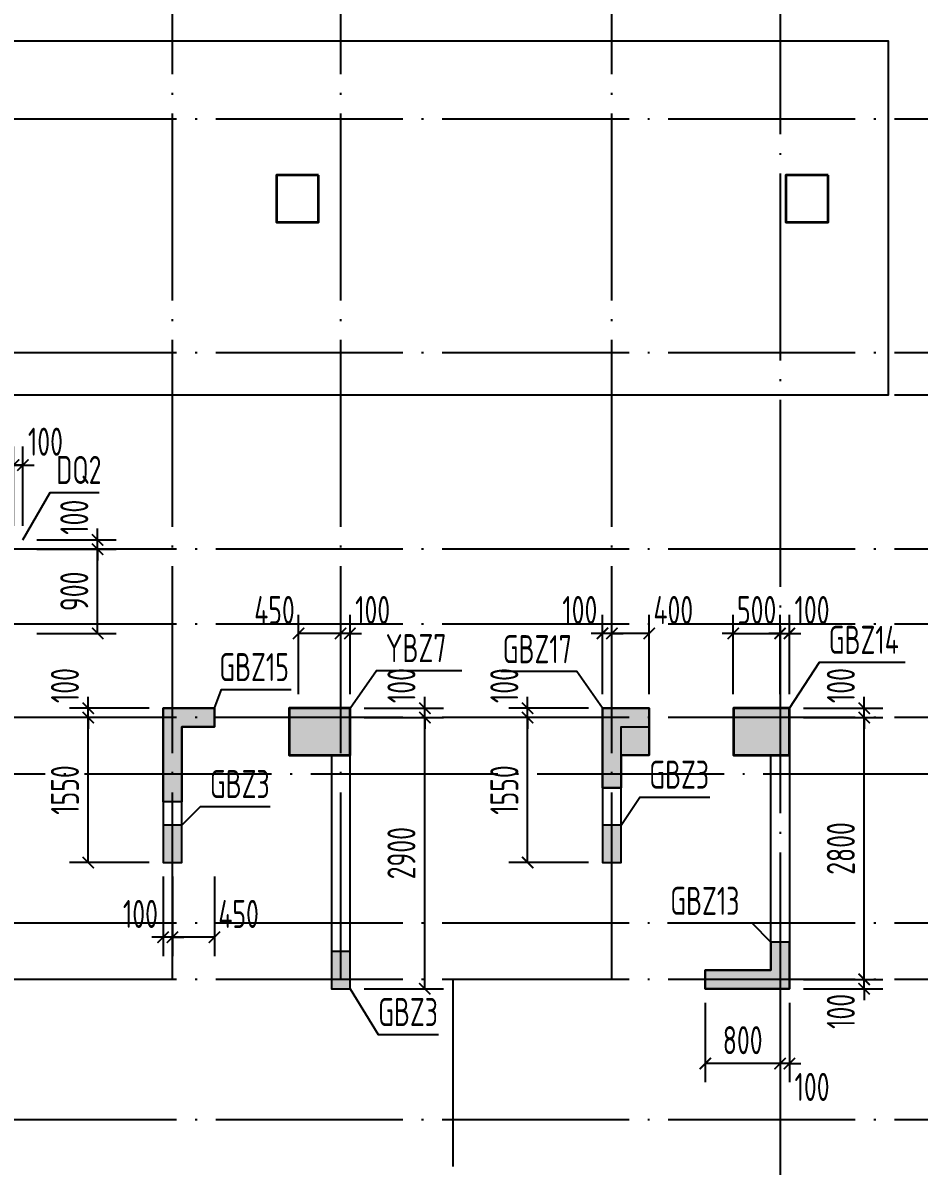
# Model space of a CAD drawing. Extents: x -668857 to 185752, y -270966 to 286822.
# Drawn here: x -276437 to -266849, y 207014 to 219240 of the extents above; entities that cross this region are included whole.
import ezdxf
from ezdxf.enums import TextEntityAlignment as Align

# ---------------------------------------------------------------- set-up
doc = ezdxf.new("R2010")
doc.units = 0
doc.header["$LTSCALE"] = 1000
doc.linetypes.add('DOTE', pattern=[2.42, 2, -0.2, 0.02, -0.2])
doc.layers.get('0').update_dxf_attribs({"linetype": 'CONTINUOUS'})
doc.layers.get('DEFPOINTS').update_dxf_attribs({"linetype": 'CONTINUOUS'})
for name, color, linetype in [('A-DOTE', 10, 'DOTE'), ('COLU_DE_TEXT', 7, 'CONTINUOUS'), ('LABEL', 1, 'CONTINUOUS'), ('S-Q墙实线', 6, 'CONTINUOUS'), ('S-Q墙标注', 3, 'CONTINUOUS'), ('S-X详图填充', 252, 'CONTINUOUS'), ('S-X详图实线', 4, 'CONTINUOUS'), ('S-Z柱实线', 6, 'CONTINUOUS'), ('S-引出线', 40, 'CONTINUOUS')]:
    doc.layers.add(name, color=color, linetype=linetype)
doc.styles.add('TSSD_REIN', font='tssdeng.shx', dxfattribs={"width": 0.7, "height": 300, "bigfont": 'tssdchn.shx'})
doc.styles.add('结构文字', font='zstxt.shx', dxfattribs={"width": 0.7, "bigfont": 'zshz.shx'})
doc.dimstyles.new('STRUCK', dxfattribs={"dimtxt": 400, "dimasz": 121, "dimexe": 200, "dimexo": 150, "dimgap": 115, "dimtad": 1, "dimdec": 0, "dimdsep": 46, "dimtxsty": '结构文字', "dimblk": 'ARCHTICK', "dimcen": 400, "dimclrd": 3, "dimclre": 3, "dimclrt": 7, "dimadec": 0, "dimazin": 0, "dimtfac": 1, "dimtdec": 0, "dimtix": 1, "dimtmove": 2, "dimatfit": 3, "dimldrblk": '_DIMX', "dimfxl": 1, "dimtolj": 1, "dimtzin": 0, "dimarcsym": 0})

# ---------------------------------------------------------------- blocks, each defined once
blk = doc.blocks.new('_ArchTick')
at = {"color": 0, "linetype": 'ByBlock', "const_width": 0.15}
blk.add_lwpolyline([(-0.5, -0.5), (0.5, 0.5)], dxfattribs=at)
blk = doc.blocks.new('*D723')
at = {"layer": 'DEFPOINTS', "color": 0, "transparency": 16777216}
for p in [(-268237, 209011), (-267437, 209011), (-268237, 208911)]:
    blk.add_point(p, dxfattribs=at)
at = {"layer": 'S-Q墙标注', "color": 3, "lineweight": -2, "transparency": 16777216}
for p, q in [((-267437, 209011), (-267437, 209132)), ((-268087, 209011), (-267237, 209011)), ((-267437, 208911), (-267437, 209011)), ((-268087, 208911), (-267237, 208911)), ((-267437, 208911), (-267437, 208790))]:
    blk.add_line(p, q, dxfattribs=at)
at = {"layer": 'S-Q墙标注', "color": 3, "lineweight": -2, "transparency": 16777216, "xscale": 121, "yscale": 121, "zscale": 121}
for p, rotation in [((-267437, 209011), 270), ((-267437, 208911), 90)]:
    blk.add_blockref('_ArchTick', p, dxfattribs=dict(at, rotation=rotation))
at = {"layer": 'S-Q墙标注', "color": 7, "transparency": 16777216, "insert": (-267687, 208669), "char_height": 300, "attachment_point": 5, "rotation": 90, "style": 'TSSD_REIN'}
blk.add_mtext('\\A1;100', dxfattribs=at)
blk = doc.blocks.new('_DIMX')
blk.add_line((-150, 0), (150, 0))
at = {"const_width": 50}
blk.add_lwpolyline([(-70, -70), (70, 70)], dxfattribs=at)
blk = doc.blocks.new('*D724')
at = {"layer": 'DEFPOINTS', "color": 0, "transparency": 16777216}
for p in [(-268237, 211811), (-267437, 211811), (-268237, 209011)]:
    blk.add_point(p, dxfattribs=at)
at = {"layer": 'S-Q墙标注', "color": 3, "lineweight": -2, "transparency": 16777216}
for p, q in [((-268087, 211811), (-267237, 211811)), ((-267437, 209011), (-267437, 211811)), ((-268087, 209011), (-267237, 209011))]:
    blk.add_line(p, q, dxfattribs=at)
at = {"layer": 'S-Q墙标注', "color": 3, "lineweight": -2, "transparency": 16777216, "xscale": 121, "yscale": 121, "zscale": 121}
for p, rotation in [((-267437, 211811), 90), ((-267437, 209011), 270)]:
    blk.add_blockref('_ArchTick', p, dxfattribs=dict(at, rotation=rotation))
at = {"layer": 'S-Q墙标注', "color": 7, "transparency": 16777216, "insert": (-267687, 210411), "char_height": 300, "attachment_point": 5, "rotation": 90, "style": 'TSSD_REIN'}
blk.add_mtext('\\A1;2800', dxfattribs=at)
blk = doc.blocks.new('*D725')
at = {"layer": 'DEFPOINTS', "color": 0, "transparency": 16777216}
for p in [(-268237, 211911), (-267437, 211911), (-268237, 211811)]:
    blk.add_point(p, dxfattribs=at)
at = {"layer": 'S-Q墙标注', "color": 3, "lineweight": -2, "transparency": 16777216}
for p, q in [((-267437, 211911), (-267437, 212032)), ((-268087, 211911), (-267237, 211911)), ((-267437, 211811), (-267437, 211911)), ((-268087, 211811), (-267237, 211811)), ((-267437, 211811), (-267437, 211690))]:
    blk.add_line(p, q, dxfattribs=at)
at = {"layer": 'S-Q墙标注', "color": 3, "lineweight": -2, "transparency": 16777216, "xscale": 121, "yscale": 121, "zscale": 121}
for p, rotation in [((-267437, 211911), 270), ((-267437, 211811), 90)]:
    blk.add_blockref('_ArchTick', p, dxfattribs=dict(at, rotation=rotation))
at = {"layer": 'S-Q墙标注', "color": 7, "transparency": 16777216, "insert": (-267687, 212153), "char_height": 300, "attachment_point": 5, "rotation": 90, "style": 'TSSD_REIN'}
blk.add_mtext('\\A1;100', dxfattribs=at)
blk = doc.blocks.new('*D726')
at = {"layer": 'DEFPOINTS', "color": 0, "transparency": 16777216}
for p in [(-268337, 208911), (-268237, 208911), (-268337, 208111)]:
    blk.add_point(p, dxfattribs=at)
at = {"layer": 'S-Q墙标注', "color": 3, "lineweight": -2, "transparency": 16777216}
for p, q in [((-268337, 208761), (-268337, 207911)), ((-268237, 208761), (-268237, 207911)), ((-268337, 208111), (-268458, 208111)), ((-268237, 208111), (-268337, 208111)), ((-268237, 208111), (-268116, 208111))]:
    blk.add_line(p, q, dxfattribs=at)
at = {"layer": 'S-Q墙标注', "color": 3, "lineweight": -2, "transparency": 16777216, "xscale": 121, "yscale": 121, "zscale": 121}
blk.add_blockref('_ArchTick', (-268337, 208111), dxfattribs=at)
at = {"layer": 'S-Q墙标注', "color": 3, "lineweight": -2, "transparency": 16777216, "xscale": 121, "yscale": 121, "zscale": 121, "rotation": 180}
blk.add_blockref('_ArchTick', (-268237, 208111), dxfattribs=at)
at = {"layer": 'S-Q墙标注', "color": 7, "transparency": 16777216, "insert": (-267995, 207861), "char_height": 300, "attachment_point": 5, "style": 'TSSD_REIN'}
blk.add_mtext('\\A1;100', dxfattribs=at)
blk = doc.blocks.new('*D727')
at = {"layer": 'DEFPOINTS', "color": 0, "transparency": 16777216}
for p in [(-269137, 208911), (-268337, 208911), (-269137, 208111)]:
    blk.add_point(p, dxfattribs=at)
at = {"layer": 'S-Q墙标注', "color": 3, "lineweight": -2, "transparency": 16777216}
for p, q in [((-269137, 208761), (-269137, 207911)), ((-268337, 208761), (-268337, 207911)), ((-268337, 208111), (-269137, 208111))]:
    blk.add_line(p, q, dxfattribs=at)
at = {"layer": 'S-Q墙标注', "color": 3, "lineweight": -2, "transparency": 16777216, "xscale": 121, "yscale": 121, "zscale": 121, "rotation": 180}
blk.add_blockref('_ArchTick', (-269137, 208111), dxfattribs=at)
at = {"layer": 'S-Q墙标注', "color": 3, "lineweight": -2, "transparency": 16777216, "xscale": 121, "yscale": 121, "zscale": 121}
blk.add_blockref('_ArchTick', (-268337, 208111), dxfattribs=at)
at = {"layer": 'S-Q墙标注', "color": 7, "transparency": 16777216, "insert": (-268737, 208361), "char_height": 300, "attachment_point": 5, "style": 'TSSD_REIN'}
blk.add_mtext('\\A1;800', dxfattribs=at)
blk = doc.blocks.new('*D730')
at = {"layer": 'DEFPOINTS', "color": 0, "transparency": 16777216}
for p in [(-268337, 212711), (-268837, 211911), (-268337, 211911)]:
    blk.add_point(p, dxfattribs=at)
at = {"layer": 'S-Q墙标注', "color": 3, "lineweight": -2, "transparency": 16777216}
for p, q in [((-268837, 212061), (-268837, 212911)), ((-268337, 212061), (-268337, 212911)), ((-268837, 212711), (-268958, 212711)), ((-268837, 212711), (-268337, 212711)), ((-268337, 212711), (-268216, 212711))]:
    blk.add_line(p, q, dxfattribs=at)
at = {"layer": 'S-Q墙标注', "color": 3, "lineweight": -2, "transparency": 16777216, "xscale": 121, "yscale": 121, "zscale": 121}
blk.add_blockref('_ArchTick', (-268837, 212711), dxfattribs=at)
at = {"layer": 'S-Q墙标注', "color": 3, "lineweight": -2, "transparency": 16777216, "xscale": 121, "yscale": 121, "zscale": 121, "rotation": 180}
blk.add_blockref('_ArchTick', (-268337, 212711), dxfattribs=at)
at = {"layer": 'S-Q墙标注', "color": 7, "transparency": 16777216, "insert": (-268587, 212961), "char_height": 300, "attachment_point": 5, "style": 'TSSD_REIN'}
blk.add_mtext('\\A1;500', dxfattribs=at)
blk = doc.blocks.new('*D731')
at = {"layer": 'DEFPOINTS', "color": 0, "transparency": 16777216}
for p in [(-268237, 212711), (-268337, 211911), (-268237, 211911)]:
    blk.add_point(p, dxfattribs=at)
at = {"layer": 'S-Q墙标注', "color": 3, "lineweight": -2, "transparency": 16777216}
for p, q in [((-268337, 212061), (-268337, 212911)), ((-268237, 212061), (-268237, 212911)), ((-268337, 212711), (-268458, 212711)), ((-268337, 212711), (-268237, 212711)), ((-268237, 212711), (-268116, 212711))]:
    blk.add_line(p, q, dxfattribs=at)
at = {"layer": 'S-Q墙标注', "color": 3, "lineweight": -2, "transparency": 16777216, "xscale": 121, "yscale": 121, "zscale": 121}
blk.add_blockref('_ArchTick', (-268337, 212711), dxfattribs=at)
at = {"layer": 'S-Q墙标注', "color": 3, "lineweight": -2, "transparency": 16777216, "xscale": 121, "yscale": 121, "zscale": 121, "rotation": 180}
blk.add_blockref('_ArchTick', (-268237, 212711), dxfattribs=at)
at = {"layer": 'S-Q墙标注', "color": 7, "transparency": 16777216, "insert": (-267995, 212961), "char_height": 300, "attachment_point": 5, "style": 'TSSD_REIN'}
blk.add_mtext('\\A1;100', dxfattribs=at)
blk = doc.blocks.new('*D740')
at = {"layer": 'DEFPOINTS', "color": 0, "transparency": 16777216}
for p in [(-271037, 211811), (-270237, 211811), (-270237, 210261)]:
    blk.add_point(p, dxfattribs=at)
at = {"layer": 'S-Q墙标注', "color": 3, "lineweight": -2, "transparency": 16777216}
for p, q in [((-270387, 211811), (-271237, 211811)), ((-271037, 210261), (-271037, 211811)), ((-270387, 210261), (-271237, 210261))]:
    blk.add_line(p, q, dxfattribs=at)
at = {"layer": 'S-Q墙标注', "color": 3, "lineweight": -2, "transparency": 16777216, "xscale": 121, "yscale": 121, "zscale": 121}
for p, rotation in [((-271037, 211811), 90), ((-271037, 210261), 270)]:
    blk.add_blockref('_ArchTick', p, dxfattribs=dict(at, rotation=rotation))
at = {"layer": 'S-Q墙标注', "color": 7, "transparency": 16777216, "insert": (-271287, 211036), "char_height": 300, "attachment_point": 5, "rotation": 90, "style": 'TSSD_REIN'}
blk.add_mtext('\\A1;1550', dxfattribs=at)
blk = doc.blocks.new('*D741')
at = {"layer": 'DEFPOINTS', "color": 0, "transparency": 16777216}
for p in [(-271037, 211911), (-270237, 211911), (-270237, 211811)]:
    blk.add_point(p, dxfattribs=at)
at = {"layer": 'S-Q墙标注', "color": 3, "lineweight": -2, "transparency": 16777216}
for p, q in [((-271037, 211911), (-271037, 212032)), ((-270387, 211911), (-271237, 211911)), ((-271037, 211811), (-271037, 211911)), ((-270387, 211811), (-271237, 211811)), ((-271037, 211811), (-271037, 211690))]:
    blk.add_line(p, q, dxfattribs=at)
at = {"layer": 'S-Q墙标注', "color": 3, "lineweight": -2, "transparency": 16777216, "xscale": 121, "yscale": 121, "zscale": 121}
for p, rotation in [((-271037, 211911), 270), ((-271037, 211811), 90)]:
    blk.add_blockref('_ArchTick', p, dxfattribs=dict(at, rotation=rotation))
at = {"layer": 'S-Q墙标注', "color": 7, "transparency": 16777216, "insert": (-271287, 212153), "char_height": 300, "attachment_point": 5, "rotation": 90, "style": 'TSSD_REIN'}
blk.add_mtext('\\A1;100', dxfattribs=at)
blk = doc.blocks.new('*D742')
at = {"layer": 'DEFPOINTS', "color": 0, "transparency": 16777216}
for p in [(-270137, 212711), (-270137, 211911), (-269737, 211911)]:
    blk.add_point(p, dxfattribs=at)
at = {"layer": 'S-Q墙标注', "color": 3, "lineweight": -2, "transparency": 16777216}
for p, q in [((-270137, 212061), (-270137, 212911)), ((-269737, 212061), (-269737, 212911)), ((-269737, 212711), (-270137, 212711))]:
    blk.add_line(p, q, dxfattribs=at)
at = {"layer": 'S-Q墙标注', "color": 3, "lineweight": -2, "transparency": 16777216, "xscale": 121, "yscale": 121, "zscale": 121, "rotation": 180}
blk.add_blockref('_ArchTick', (-270137, 212711), dxfattribs=at)
at = {"layer": 'S-Q墙标注', "color": 3, "lineweight": -2, "transparency": 16777216, "xscale": 121, "yscale": 121, "zscale": 121}
blk.add_blockref('_ArchTick', (-269737, 212711), dxfattribs=at)
at = {"layer": 'S-Q墙标注', "color": 7, "transparency": 16777216, "insert": (-269479, 212961), "char_height": 300, "attachment_point": 5, "style": 'TSSD_REIN'}
blk.add_mtext('\\A1;400', dxfattribs=at)
blk = doc.blocks.new('*D743')
at = {"layer": 'DEFPOINTS', "color": 0, "transparency": 16777216}
for p in [(-270237, 212711), (-270237, 211911), (-270137, 211911)]:
    blk.add_point(p, dxfattribs=at)
at = {"layer": 'S-Q墙标注', "color": 3, "lineweight": -2, "transparency": 16777216}
for p, q in [((-270237, 212061), (-270237, 212911)), ((-270137, 212061), (-270137, 212911)), ((-270237, 212711), (-270358, 212711)), ((-270137, 212711), (-270237, 212711)), ((-270137, 212711), (-270016, 212711))]:
    blk.add_line(p, q, dxfattribs=at)
at = {"layer": 'S-Q墙标注', "color": 3, "lineweight": -2, "transparency": 16777216, "xscale": 121, "yscale": 121, "zscale": 121}
blk.add_blockref('_ArchTick', (-270237, 212711), dxfattribs=at)
at = {"layer": 'S-Q墙标注', "color": 3, "lineweight": -2, "transparency": 16777216, "xscale": 121, "yscale": 121, "zscale": 121, "rotation": 180}
blk.add_blockref('_ArchTick', (-270137, 212711), dxfattribs=at)
at = {"layer": 'S-Q墙标注', "color": 7, "transparency": 16777216, "insert": (-270479, 212961), "char_height": 300, "attachment_point": 5, "style": 'TSSD_REIN'}
blk.add_mtext('\\A1;100', dxfattribs=at)
blk = doc.blocks.new('*D744')
at = {"layer": 'DEFPOINTS', "color": 0, "transparency": 16777216}
for p in [(-272937, 211811), (-272137, 211811), (-272937, 208911)]:
    blk.add_point(p, dxfattribs=at)
at = {"layer": 'S-Q墙标注', "color": 3, "lineweight": -2, "transparency": 16777216}
for p, q in [((-272787, 211811), (-271937, 211811)), ((-272137, 208911), (-272137, 211811)), ((-272787, 208911), (-271937, 208911))]:
    blk.add_line(p, q, dxfattribs=at)
at = {"layer": 'S-Q墙标注', "color": 3, "lineweight": -2, "transparency": 16777216, "xscale": 121, "yscale": 121, "zscale": 121}
for p, rotation in [((-272137, 211811), 90), ((-272137, 208911), 270)]:
    blk.add_blockref('_ArchTick', p, dxfattribs=dict(at, rotation=rotation))
at = {"layer": 'S-Q墙标注', "color": 7, "transparency": 16777216, "insert": (-272387, 210361), "char_height": 300, "attachment_point": 5, "rotation": 90, "style": 'TSSD_REIN'}
blk.add_mtext('\\A1;2900', dxfattribs=at)
blk = doc.blocks.new('*D745')
at = {"layer": 'DEFPOINTS', "color": 0, "transparency": 16777216}
for p in [(-272937, 211911), (-272137, 211911), (-272937, 211811)]:
    blk.add_point(p, dxfattribs=at)
at = {"layer": 'S-Q墙标注', "color": 3, "lineweight": -2, "transparency": 16777216}
for p, q in [((-272137, 211911), (-272137, 212032)), ((-272787, 211911), (-271937, 211911)), ((-272137, 211811), (-272137, 211911)), ((-272787, 211811), (-271937, 211811)), ((-272137, 211811), (-272137, 211690))]:
    blk.add_line(p, q, dxfattribs=at)
at = {"layer": 'S-Q墙标注', "color": 3, "lineweight": -2, "transparency": 16777216, "xscale": 121, "yscale": 121, "zscale": 121}
for p, rotation in [((-272137, 211911), 270), ((-272137, 211811), 90)]:
    blk.add_blockref('_ArchTick', p, dxfattribs=dict(at, rotation=rotation))
at = {"layer": 'S-Q墙标注', "color": 7, "transparency": 16777216, "insert": (-272387, 212153), "char_height": 300, "attachment_point": 5, "rotation": 90, "style": 'TSSD_REIN'}
blk.add_mtext('\\A1;100', dxfattribs=at)
blk = doc.blocks.new('*D746')
at = {"layer": 'DEFPOINTS', "color": 0, "transparency": 16777216}
for p in [(-273037, 212711), (-273037, 211911), (-272937, 211911)]:
    blk.add_point(p, dxfattribs=at)
at = {"layer": 'S-Q墙标注', "color": 3, "lineweight": -2, "transparency": 16777216}
for p, q in [((-273037, 212061), (-273037, 212911)), ((-272937, 212061), (-272937, 212911)), ((-273037, 212711), (-273158, 212711)), ((-272937, 212711), (-273037, 212711)), ((-272937, 212711), (-272816, 212711))]:
    blk.add_line(p, q, dxfattribs=at)
at = {"layer": 'S-Q墙标注', "color": 3, "lineweight": -2, "transparency": 16777216, "xscale": 121, "yscale": 121, "zscale": 121}
blk.add_blockref('_ArchTick', (-273037, 212711), dxfattribs=at)
at = {"layer": 'S-Q墙标注', "color": 3, "lineweight": -2, "transparency": 16777216, "xscale": 121, "yscale": 121, "zscale": 121, "rotation": 180}
blk.add_blockref('_ArchTick', (-272937, 212711), dxfattribs=at)
at = {"layer": 'S-Q墙标注', "color": 7, "transparency": 16777216, "insert": (-272695, 212961), "char_height": 300, "attachment_point": 5, "style": 'TSSD_REIN'}
blk.add_mtext('\\A1;100', dxfattribs=at)
blk = doc.blocks.new('*D747')
at = {"layer": 'DEFPOINTS', "color": 0, "transparency": 16777216}
for p in [(-273487, 212711), (-273487, 211911), (-273037, 211911)]:
    blk.add_point(p, dxfattribs=at)
at = {"layer": 'S-Q墙标注', "color": 3, "lineweight": -2, "transparency": 16777216}
for p, q in [((-273487, 212061), (-273487, 212911)), ((-273037, 212061), (-273037, 212911)), ((-273037, 212711), (-273487, 212711))]:
    blk.add_line(p, q, dxfattribs=at)
at = {"layer": 'S-Q墙标注', "color": 3, "lineweight": -2, "transparency": 16777216, "xscale": 121, "yscale": 121, "zscale": 121, "rotation": 180}
blk.add_blockref('_ArchTick', (-273487, 212711), dxfattribs=at)
at = {"layer": 'S-Q墙标注', "color": 3, "lineweight": -2, "transparency": 16777216, "xscale": 121, "yscale": 121, "zscale": 121}
blk.add_blockref('_ArchTick', (-273037, 212711), dxfattribs=at)
at = {"layer": 'S-Q墙标注', "color": 7, "transparency": 16777216, "insert": (-273745, 212961), "char_height": 300, "attachment_point": 5, "style": 'TSSD_REIN'}
blk.add_mtext('\\A1;450', dxfattribs=at)
blk = doc.blocks.new('*D748')
at = {"layer": 'DEFPOINTS', "color": 0, "transparency": 16777216}
for p in [(-275737, 211811), (-274937, 211811), (-274937, 210261)]:
    blk.add_point(p, dxfattribs=at)
at = {"layer": 'S-Q墙标注', "color": 3, "lineweight": -2, "transparency": 16777216}
for p, q in [((-275087, 211811), (-275937, 211811)), ((-275737, 210261), (-275737, 211811)), ((-275087, 210261), (-275937, 210261))]:
    blk.add_line(p, q, dxfattribs=at)
at = {"layer": 'S-Q墙标注', "color": 3, "lineweight": -2, "transparency": 16777216, "xscale": 121, "yscale": 121, "zscale": 121}
for p, rotation in [((-275737, 211811), 90), ((-275737, 210261), 270)]:
    blk.add_blockref('_ArchTick', p, dxfattribs=dict(at, rotation=rotation))
at = {"layer": 'S-Q墙标注', "color": 7, "transparency": 16777216, "insert": (-275987, 211036), "char_height": 300, "attachment_point": 5, "rotation": 90, "style": 'TSSD_REIN'}
blk.add_mtext('\\A1;1550', dxfattribs=at)
blk = doc.blocks.new('*D749')
at = {"layer": 'DEFPOINTS', "color": 0, "transparency": 16777216}
for p in [(-275737, 211911), (-274937, 211911), (-274937, 211811)]:
    blk.add_point(p, dxfattribs=at)
at = {"layer": 'S-Q墙标注', "color": 3, "lineweight": -2, "transparency": 16777216}
for p, q in [((-275737, 211911), (-275737, 212032)), ((-275087, 211911), (-275937, 211911)), ((-275737, 211811), (-275737, 211911)), ((-275087, 211811), (-275937, 211811)), ((-275737, 211811), (-275737, 211690))]:
    blk.add_line(p, q, dxfattribs=at)
at = {"layer": 'S-Q墙标注', "color": 3, "lineweight": -2, "transparency": 16777216, "xscale": 121, "yscale": 121, "zscale": 121}
for p, rotation in [((-275737, 211911), 270), ((-275737, 211811), 90)]:
    blk.add_blockref('_ArchTick', p, dxfattribs=dict(at, rotation=rotation))
at = {"layer": 'S-Q墙标注', "color": 7, "transparency": 16777216, "insert": (-275987, 212153), "char_height": 300, "attachment_point": 5, "rotation": 90, "style": 'TSSD_REIN'}
blk.add_mtext('\\A1;100', dxfattribs=at)
blk = doc.blocks.new('*D750')
at = {"layer": 'DEFPOINTS', "color": 0, "transparency": 16777216}
for p in [(-274837, 210261), (-274387, 210261), (-274837, 209461)]:
    blk.add_point(p, dxfattribs=at)
at = {"layer": 'S-Q墙标注', "color": 3, "lineweight": -2, "transparency": 16777216}
for p, q in [((-274837, 210111), (-274837, 209261)), ((-274387, 210111), (-274387, 209261)), ((-274387, 209461), (-274837, 209461))]:
    blk.add_line(p, q, dxfattribs=at)
at = {"layer": 'S-Q墙标注', "color": 3, "lineweight": -2, "transparency": 16777216, "xscale": 121, "yscale": 121, "zscale": 121, "rotation": 180}
blk.add_blockref('_ArchTick', (-274837, 209461), dxfattribs=at)
at = {"layer": 'S-Q墙标注', "color": 3, "lineweight": -2, "transparency": 16777216, "xscale": 121, "yscale": 121, "zscale": 121}
blk.add_blockref('_ArchTick', (-274387, 209461), dxfattribs=at)
at = {"layer": 'S-Q墙标注', "color": 7, "transparency": 16777216, "insert": (-274129, 209711), "char_height": 300, "attachment_point": 5, "style": 'TSSD_REIN'}
blk.add_mtext('\\A1;450', dxfattribs=at)
blk = doc.blocks.new('*D751')
at = {"layer": 'DEFPOINTS', "color": 0, "transparency": 16777216}
for p in [(-274937, 210261), (-274837, 210261), (-274937, 209461)]:
    blk.add_point(p, dxfattribs=at)
at = {"layer": 'S-Q墙标注', "color": 3, "lineweight": -2, "transparency": 16777216}
for p, q in [((-274937, 210111), (-274937, 209261)), ((-274837, 210111), (-274837, 209261)), ((-274937, 209461), (-275058, 209461)), ((-274837, 209461), (-274937, 209461)), ((-274837, 209461), (-274716, 209461))]:
    blk.add_line(p, q, dxfattribs=at)
at = {"layer": 'S-Q墙标注', "color": 3, "lineweight": -2, "transparency": 16777216, "xscale": 121, "yscale": 121, "zscale": 121}
blk.add_blockref('_ArchTick', (-274937, 209461), dxfattribs=at)
at = {"layer": 'S-Q墙标注', "color": 3, "lineweight": -2, "transparency": 16777216, "xscale": 121, "yscale": 121, "zscale": 121, "rotation": 180}
blk.add_blockref('_ArchTick', (-274837, 209461), dxfattribs=at)
at = {"layer": 'S-Q墙标注', "color": 7, "transparency": 16777216, "insert": (-275179, 209711), "char_height": 300, "attachment_point": 5, "style": 'TSSD_REIN'}
blk.add_mtext('\\A1;100', dxfattribs=at)
blk = doc.blocks.new('*D756')
at = {"layer": 'DEFPOINTS', "color": 0, "transparency": 16777216}
for p in [(-276437, 213611), (-275637, 213611), (-276437, 212711)]:
    blk.add_point(p, dxfattribs=at)
at = {"layer": 'S-Q墙标注', "color": 3, "lineweight": -2, "transparency": 16777216}
for p, q in [((-276287, 213611), (-275437, 213611)), ((-275637, 212711), (-275637, 213611)), ((-276287, 212711), (-275437, 212711))]:
    blk.add_line(p, q, dxfattribs=at)
at = {"layer": 'S-Q墙标注', "color": 3, "lineweight": -2, "transparency": 16777216, "xscale": 121, "yscale": 121, "zscale": 121}
for p, rotation in [((-275637, 213611), 90), ((-275637, 212711), 270)]:
    blk.add_blockref('_ArchTick', p, dxfattribs=dict(at, rotation=rotation))
at = {"layer": 'S-Q墙标注', "color": 7, "transparency": 16777216, "insert": (-275887, 213161), "char_height": 300, "attachment_point": 5, "rotation": 90, "style": 'TSSD_REIN'}
blk.add_mtext('\\A1;900', dxfattribs=at)
blk = doc.blocks.new('*D757')
at = {"layer": 'DEFPOINTS', "color": 0, "transparency": 16777216}
for p in [(-276437, 213711), (-276437, 213611), (-275637, 213711)]:
    blk.add_point(p, dxfattribs=at)
at = {"layer": 'S-Q墙标注', "color": 3, "lineweight": -2, "transparency": 16777216}
for p, q in [((-275637, 213711), (-275637, 213832)), ((-276287, 213711), (-275437, 213711)), ((-276287, 213611), (-275437, 213611)), ((-275637, 213611), (-275637, 213711)), ((-275637, 213611), (-275637, 213490))]:
    blk.add_line(p, q, dxfattribs=at)
at = {"layer": 'S-Q墙标注', "color": 3, "lineweight": -2, "transparency": 16777216, "xscale": 121, "yscale": 121, "zscale": 121}
for p, rotation in [((-275637, 213711), 270), ((-275637, 213611), 90)]:
    blk.add_blockref('_ArchTick', p, dxfattribs=dict(at, rotation=rotation))
at = {"layer": 'S-Q墙标注', "color": 7, "transparency": 16777216, "insert": (-275887, 213953), "char_height": 300, "attachment_point": 5, "rotation": 90, "style": 'TSSD_REIN'}
blk.add_mtext('\\A1;100', dxfattribs=at)
blk = doc.blocks.new('*D758')
at = {"layer": 'DEFPOINTS', "color": 0, "transparency": 16777216}
for p in [(-276537, 214511), (-276537, 213711), (-276437, 213711)]:
    blk.add_point(p, dxfattribs=at)
at = {"layer": 'S-Q墙标注', "color": 3, "lineweight": -2, "transparency": 16777216}
for p, q in [((-276537, 213861), (-276537, 214711)), ((-276437, 213861), (-276437, 214711)), ((-276537, 214511), (-276658, 214511)), ((-276437, 214511), (-276537, 214511)), ((-276437, 214511), (-276316, 214511))]:
    blk.add_line(p, q, dxfattribs=at)
at = {"layer": 'S-Q墙标注', "color": 3, "lineweight": -2, "transparency": 16777216, "xscale": 121, "yscale": 121, "zscale": 121}
blk.add_blockref('_ArchTick', (-276537, 214511), dxfattribs=at)
at = {"layer": 'S-Q墙标注', "color": 3, "lineweight": -2, "transparency": 16777216, "xscale": 121, "yscale": 121, "zscale": 121, "rotation": 180}
blk.add_blockref('_ArchTick', (-276437, 214511), dxfattribs=at)
at = {"layer": 'S-Q墙标注', "color": 7, "transparency": 16777216, "insert": (-276195, 214761), "char_height": 300, "attachment_point": 5, "style": 'TSSD_REIN'}
blk.add_mtext('\\A1;100', dxfattribs=at)
blk = doc.blocks.new('*D759')
at = {"layer": 'DEFPOINTS', "color": 0, "transparency": 16777216}
for p in [(-277037, 214511), (-277037, 213711), (-276537, 213711)]:
    blk.add_point(p, dxfattribs=at)
at = {"layer": 'S-Q墙标注', "color": 3, "lineweight": -2, "transparency": 16777216}
for p, q in [((-277037, 213861), (-277037, 214711)), ((-276537, 213861), (-276537, 214711)), ((-277037, 214511), (-277158, 214511)), ((-276537, 214511), (-277037, 214511)), ((-276537, 214511), (-276416, 214511))]:
    blk.add_line(p, q, dxfattribs=at)
at = {"layer": 'S-Q墙标注', "color": 3, "lineweight": -2, "transparency": 16777216, "xscale": 121, "yscale": 121, "zscale": 121}
blk.add_blockref('_ArchTick', (-277037, 214511), dxfattribs=at)
at = {"layer": 'S-Q墙标注', "color": 3, "lineweight": -2, "transparency": 16777216, "xscale": 121, "yscale": 121, "zscale": 121, "rotation": 180}
blk.add_blockref('_ArchTick', (-276537, 214511), dxfattribs=at)
at = {"layer": 'S-Q墙标注', "color": 7, "transparency": 16777216, "insert": (-276787, 214761), "char_height": 300, "attachment_point": 5, "style": 'TSSD_REIN'}
blk.add_mtext('\\A1;500', dxfattribs=at)
blk = doc.blocks.new('20210825.01504759')
at = {"layer": 'S-Z柱实线', "color": 2, "lineweight": 35}
for points in [[(39963, 16700), (39513, 16700), (39513, 16200), (39963, 16200)], [(45413, 16700), (44963, 16700), (44963, 16200), (45413, 16200)], [(40300, 11000), (39650, 11000), (39650, 10500), (40300, 10500)], [(45000, 11000), (44400, 11000), (44400, 10500), (45000, 10500)]]:
    blk.add_lwpolyline(points, close=True, dxfattribs=at)
blk = doc.blocks.new('20210825.02044469')
at = {"layer": 'A-DOTE'}
for p, q in [((48100, 12700), (48100, 23738.1)), ((49900, 12700), (49900, 23738.1)), ((52800, 12700), (52800, 23738.1)), ((54600, 23738.1), (54600, 5400)), ((57823.9, 21900), (3600, 21900)), ((57823.9, 19400), (3600, 19400)), ((57823.9, 18950), (3600, 18950)), ((57823.9, 17300), (3600, 17300)), ((57823.9, 16500), (3600, 16500)), ((57823.9, 15500), (3600, 15500)), ((3600, 14900.3), (57823.9, 14900.3)), ((57823.9, 13300), (3600, 13300)), ((57823.9, 12700), (3600, 12700)), ((51100, 12700), (51100, 5400)), ((57823.9, 11200), (3600, 11200))]:
    blk.add_line(p, q, dxfattribs=at)

msp = doc.modelspace()

# ---------------------------------------------------------------- hatches: boundary and pattern name
at = {"layer": 'S-X详图填充'}
h = msp.add_hatch(color=256, dxfattribs=at)
h.dxf.hatch_style = 1
h.paths.add_polyline_path([(-274736.68, 210910.58), (-274936.68, 210910.58), (-274936.69, 211910.58), (-274386.77, 211910.58), (-274386.77, 211710.58), (-274736.69, 211710.58)])
h = msp.add_hatch(color=256, dxfattribs=at)
h.dxf.hatch_style = 1
h.paths.add_polyline_path([(-273136.67, 211410.65), (-272936.67, 211410.65), (-272936.67, 211910.58), (-273586.67, 211910.63), (-273586.67, 211410.63)])
h = msp.add_hatch(color=256, dxfattribs=at)
h.dxf.hatch_style = 1
h.paths.add_polyline_path([(-269736.69, 211910.6), (-270236.69, 211910.58), (-270236.68, 211060.58), (-270036.69, 211060.58), (-270036.68, 211410.6), (-269736.69, 211410.61)])
h = msp.add_hatch(color=256, dxfattribs=at)
h.dxf.hatch_style = 1
h.paths.add_polyline_path([(-268436.68, 211410.58), (-268236.68, 211410.58), (-268236.68, 211910.6), (-268836.67, 211910.58), (-268836.66, 211410.58)])
h = msp.add_hatch(color=256, dxfattribs=at)
h.dxf.hatch_style = 1
h.paths.add_polyline_path([(-274736.69, 210660.58), (-274936.69, 210660.58), (-274936.69, 210260.58), (-274736.69, 210260.58)])
h = msp.add_hatch(color=256, dxfattribs=at)
h.dxf.hatch_style = 1
h.paths.add_polyline_path([(-270036.69, 210660.61), (-270236.69, 210660.61), (-270236.69, 210260.61), (-270036.69, 210260.61)])
h = msp.add_hatch(color=256, dxfattribs=at)
h.dxf.hatch_style = 1
h.paths.add_polyline_path([(-268236.68, 209410.59), (-268436.68, 209410.58), (-268436.68, 209110.59), (-269136.68, 209110.59), (-269136.68, 208910.59), (-268236.68, 208910.59)])
h = msp.add_hatch(color=256, dxfattribs=at)
h.dxf.hatch_style = 1
h.paths.add_polyline_path([(-272936.67, 209310.59), (-273136.67, 209310.59), (-273136.67, 208910.59), (-272936.67, 208910.59)])

# ---------------------------------------------------------------- linework, layer by layer
at = {"layer": 'LABEL'}
for points in [[(-276436.68, 213710.58), (-276143.85, 214219.26), (-275621.76, 214219.26)], [(-268236.68, 211910.6), (-267916.79, 212402.21), (-266998.66, 212402.21)], [(-272936.67, 211910.58), (-272655.38, 212313.73), (-271739.51, 212313.73)], [(-270236.69, 211910.58), (-270510.9, 212302.51), (-271323.8, 212302.51)], [(-274386.77, 211910.58), (-274310.77, 212110.58), (-273567.03, 212110.58)], [(-270036.69, 210660.61), (-269836.69, 210960.61), (-269088.41, 210960.61)], [(-274736.69, 210660.58), (-274536.69, 210860.58), (-273790.65, 210860.58)], [(-268436.68, 209410.59), (-268636.68, 209610.59), (-269539.96, 209610.59)], [(-272936.67, 208910.59), (-272636.05, 208420.91), (-271991.26, 208420.91)]]:
    msp.add_lwpolyline(points, dxfattribs=at)
at = {"layer": 'S-Q墙实线', "color": 6}
for points in [[(-274936.68, 211910.58), (-274936.68, 210260.58), (-274736.68, 210260.58), (-274736.68, 211710.58), (-274386.68, 211710.58), (-274386.68, 211910.58)], [(-273586.68, 211410.58), (-273136.68, 211410.58), (-273136.68, 208910.58), (-272936.68, 208910.58), (-272936.68, 211910.58), (-273586.68, 211910.58)], [(-270236.68, 211910.58), (-270236.68, 211060.58), (-270036.68, 211060.58), (-270036.68, 211710.58), (-269736.68, 211710.58), (-269736.68, 211910.58)], [(-268436.68, 209110.58), (-268436.68, 211410.58), (-268836.68, 211410.58), (-268836.68, 211910.58), (-268236.68, 211910.58), (-268236.68, 208910.58), (-269136.68, 208910.58), (-269136.68, 209110.58)]]:
    msp.add_lwpolyline(points, close=True, dxfattribs=at)
at = {"layer": 'S-Q墙实线'}
msp.add_lwpolyline([(-270236.68, 211910.56), (-270236.68, 210260.58), (-270036.68, 210260.58), (-270036.64, 211410.6), (-269736.73, 211410.6), (-269736.77, 211910.56)], close=True, dxfattribs=at)
at = {"layer": 'S-X详图实线'}
for points in [[(-274736.69, 210910.58), (-274936.69, 210910.58), (-274936.69, 211910.58), (-274386.77, 211910.58), (-274386.77, 211710.58), (-274736.69, 211710.58), (-274736.69, 210910.58)], [(-273136.67, 211410.65), (-272936.67, 211410.65), (-272936.67, 211910.58), (-273586.67, 211910.63), (-273586.67, 211410.63), (-273136.67, 211410.65)], [(-268436.68, 211410.58), (-268236.68, 211410.58), (-268236.68, 211910.6), (-268836.67, 211910.58), (-268836.66, 211410.58), (-268436.68, 211410.58)], [(-274736.69, 210660.58), (-274936.69, 210660.58), (-274936.69, 210260.58), (-274736.69, 210260.58), (-274736.69, 210660.58)], [(-270036.69, 210660.61), (-270236.69, 210660.61), (-270236.69, 210260.61), (-270036.69, 210260.61), (-270036.69, 210660.61)], [(-268236.68, 209410.59), (-268436.68, 209410.58), (-268436.68, 209110.59), (-269136.68, 209110.59), (-269136.68, 208910.59), (-268236.68, 208910.59), (-268236.68, 209410.59)], [(-272936.67, 209310.59), (-273136.67, 209310.59), (-273136.67, 208910.59), (-272936.67, 208910.59), (-272936.67, 209310.59)]]:
    msp.add_lwpolyline(points, close=True, dxfattribs=at)
msp.add_lwpolyline([(-270036.68, 211410.58), (-270036.69, 211060.58), (-270236.68, 211060.58), (-270236.69, 211910.58), (-269736.69, 211910.6), (-269736.69, 211410.61), (-270036.68, 211410.6)], dxfattribs=at)
at = {"layer": 'S-引出线'}
msp.add_lwpolyline([(-305452.69, 219048.69), (-267182.06, 219048.69), (-267182.06, 215260.58), (-305452.69, 215260.58)], close=True, dxfattribs=at)

# ---------------------------------------------------------------- block references
at = {"layer": 'A-DOTE'}
msp.add_blockref('20210825.02044469', (-322936.68, 196310.57), dxfattribs=at)
at = {"layer": 'S-Z柱实线'}
msp.add_blockref('20210825.01504759', (-313236.68, 200910.62), dxfattribs=at)

# ---------------------------------------------------------------- texts
at = {"layer": 'COLU_DE_TEXT', "style": 'TSSD_REIN', "width": 0.7}
for s, p in [('DQ2', (-276080.16, 214219.26)), ('GBZ14', (-267816.79, 212402.21)), ('YBZ7', (-272555.38, 212313.73)), ('GBZ17', (-271304, 212302.51)), ('GBZ15', (-274335.9, 212110.58)), ('GBZ3', (-269736.69, 210960.61)), ('GBZ3', (-274436.69, 210860.58)), ('GBZ13', (-269512.06, 209610.59)), ('GBZ3', (-272636.67, 208422.12))]:
    msp.add_text(s, height=300, dxfattribs=at).set_placement(p, align=Align.BOTTOM_LEFT)

# ---------------------------------------------------------------- dimensions: what is measured, and where the dimension line sits
at = {"layer": 'S-Q墙标注'}
for base, p1, p2, angle, picture, middle in [((-277036.59, 214510.58), (-276536.68, 213710.58), (-277036.59, 213710.58), 180, '*D759', (-276786.64, 214760.58)), ((-275636.68, 213610.58), (-276436.68, 212710.58), (-276436.68, 213610.58), 90, '*D756', (-275886.68, 213160.58)), ((-275736.69, 211810.58), (-274936.69, 210260.58), (-274936.69, 211810.58), 90, '*D748', (-275986.69, 211035.58)), ((-272136.69, 211810.58), (-272936.69, 208910.59), (-272936.69, 211810.58), 90, '*D744', (-272386.69, 210360.59)), ((-271036.69, 211810.58), (-270236.69, 210260.61), (-270236.69, 211810.58), 90, '*D740', (-271286.69, 211035.6)), ((-267436.68, 211810.58), (-268236.68, 209010.58), (-268236.68, 211810.58), 90, '*D724', (-267686.68, 210410.58)), ((-269136.68, 208110.59), (-268336.68, 208910.59), (-269136.68, 208910.59), 180, '*D727', (-268736.68, 208360.59))]:
    dim = msp.add_linear_dim(base=base, p1=p1, p2=p2, angle=angle, dimstyle='STRUCK', override={"dimtxt": 300, "dimgap": 100, "dimtxsty": 'TSSD_REIN'}, dxfattribs=at)
    dim.commit()
    dim.dimension.update_dxf_attribs({"geometry": picture, "text_midpoint": middle})
for base, p1, p2, angle, picture, middle in [((-276536.68, 214510.58), (-276436.68, 213710.58), (-276536.68, 213710.58), 180, '*D758', (-276194.76, 214760.58)), ((-275636.68, 213710.58), (-276436.68, 213610.58), (-276436.68, 213710.58), 90, '*D757', (-275886.68, 213952.51)), ((-273486.69, 212710.58), (-273036.68, 211910.58), (-273486.69, 211910.58), 180, '*D747', (-273744.77, 212960.58)), ((-273036.68, 212710.58), (-272936.69, 211910.58), (-273036.68, 211910.58), 180, '*D746', (-272694.77, 212960.58)), ((-270236.69, 212710.58), (-270136.68, 211910.58), (-270236.69, 211910.58), 180, '*D743', (-270478.61, 212960.58)), ((-270136.68, 212710.58), (-269736.77, 211910.58), (-270136.68, 211910.58), 180, '*D742', (-269478.7, 212960.58)), ((-275736.69, 211910.58), (-274936.69, 211810.58), (-274936.69, 211910.58), 90, '*D749', (-275986.69, 212152.51)), ((-272136.69, 211910.58), (-272936.69, 211810.58), (-272936.69, 211910.58), 90, '*D745', (-272386.69, 212152.51)), ((-271036.69, 211910.58), (-270236.69, 211810.58), (-270236.69, 211910.58), 90, '*D741', (-271286.69, 212152.51)), ((-267436.68, 211910.58), (-268236.68, 211810.58), (-268236.68, 211910.58), 90, '*D725', (-267686.68, 212152.51)), ((-274936.7, 209460.58), (-274836.69, 210260.58), (-274936.7, 210260.58), 180, '*D751', (-275178.62, 209710.58)), ((-274836.69, 209460.58), (-274386.78, 210260.58), (-274836.69, 210260.58), 180, '*D750', (-274128.7, 209710.58)), ((-267436.68, 209010.58), (-268236.68, 208910.59), (-268236.68, 209010.58), 90, '*D723', (-267686.68, 208668.66)), ((-268336.68, 208110.59), (-268236.68, 208910.59), (-268336.68, 208910.59), 180, '*D726', (-267994.75, 207860.59))]:
    dim = msp.add_linear_dim(base=base, p1=p1, p2=p2, angle=angle, dimstyle='STRUCK', override={"dimtxt": 300, "dimgap": 100, "dimtxsty": 'TSSD_REIN'}, dxfattribs=at)
    dim.commit()
    dim.dimension.update_dxf_attribs({"geometry": picture, "text_midpoint": middle, "dimtype": 160})
dim = msp.add_linear_dim(base=(-268336.68, 212710.58), p1=(-268836.68, 211910.58), p2=(-268336.68, 211910.58), dimstyle='STRUCK', override={"dimtxt": 300, "dimgap": 100, "dimtxsty": 'TSSD_REIN'}, dxfattribs=at)
dim.commit()
dim.dimension.update_dxf_attribs({"geometry": '*D730', "text_midpoint": (-268586.68, 212960.58)})
dim = msp.add_linear_dim(base=(-268236.67, 212710.58), p1=(-268336.68, 211910.58), p2=(-268236.67, 211910.58), dimstyle='STRUCK', override={"dimtxt": 300, "dimgap": 100, "dimtxsty": 'TSSD_REIN'}, dxfattribs=at)
dim.commit()
dim.dimension.update_dxf_attribs({"geometry": '*D731', "text_midpoint": (-267994.74, 212960.58), "dimtype": 160})

doc.saveas('drawing.dxf')
